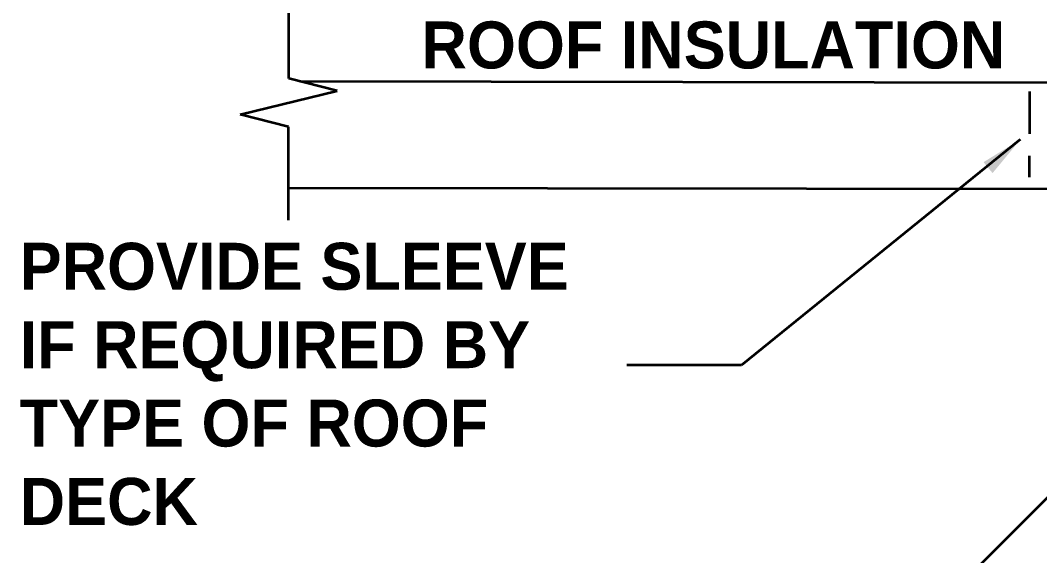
# Model space of a CAD drawing. Header units: inches. Extents: x 2025 to 34930, y -6955 to 4650.
# Drawn here: x 9555.8 to 9642.4, y -2784.7 to -2739.1 of the extents above; entities that cross this region are included whole.
import ezdxf

# ---------------------------------------------------------------- set-up
doc = ezdxf.new("R2010")
doc.units = ezdxf.units.IN
doc.header["$MEASUREMENT"] = 0
doc.layers.add('M-HVAC-EXHS-DUCT', color=3, linetype='Continuous', lineweight=50)
doc.layers.add('PDF-TEXT', color=7, linetype='Continuous', lineweight=35)
doc.styles.add('Century Gothic_B', font='GOTHICB.TTF', dxfattribs={"height": 6.659722})

# ---------------------------------------------------------------- blocks, each defined once
blk = doc.blocks.new('p detail 24')
at = {"layer": 'PDF-TEXT'}
for p, q in [((9578.584, -2744.086), (9578.597, -2736.085)), ((9582.692, -2745.134), (9578.584, -2744.086)), ((9579.515, -2744.307), (9750.428, -2744.584)), ((9574.47, -2747.148), (9582.692, -2745.134)), ((9641.545, -2745.174), (9641.539, -2748.791)), ((9578.578, -2748.196), (9574.47, -2747.148)), ((9578.565, -2756.141), (9578.578, -2748.196)), ((9640.771, -2749.283), (9617.067, -2768.478)), ((9641.536, -2750.654), (9641.533, -2752.462)), ((9749.482, -2753.678), (9578.569, -2753.401)), ((9617.067, -2768.478), (9607.313, -2768.462)), ((9634.022, -2788.781), (9644.285, -2778.55))]:
    blk.add_line(p, q, dxfattribs=at)
at = {"layer": 'PDF-TEXT', "transparency": 33554559}
blk.add_solid([(9637.644, -2751.196), (9638.41, -2752.128), (9640.771, -2749.283)], dxfattribs=at)
at = {"layer": 'PDF-TEXT', "insert": (9589.874, -2743.285), "char_height": 4, "attachment_point": 7, "style": 'Century Gothic_B'}
blk.add_mtext('ROOF INSULATION', dxfattribs=at)
at = {"layer": 'PDF-TEXT', "insert": (9555.715, -2758.058), "char_height": 4, "width": 51.30606, "attachment_point": 1, "style": 'Century Gothic_B'}
blk.add_mtext('PROVIDE SLEEVE IF REQUIRED BY TYPE OF ROOF DECK', dxfattribs=at)

msp = doc.modelspace()

# ---------------------------------------------------------------- block references
at = {"layer": 'M-HVAC-EXHS-DUCT'}
msp.add_blockref('p detail 24', (0, 0), dxfattribs=at)

doc.saveas('drawing.dxf')
